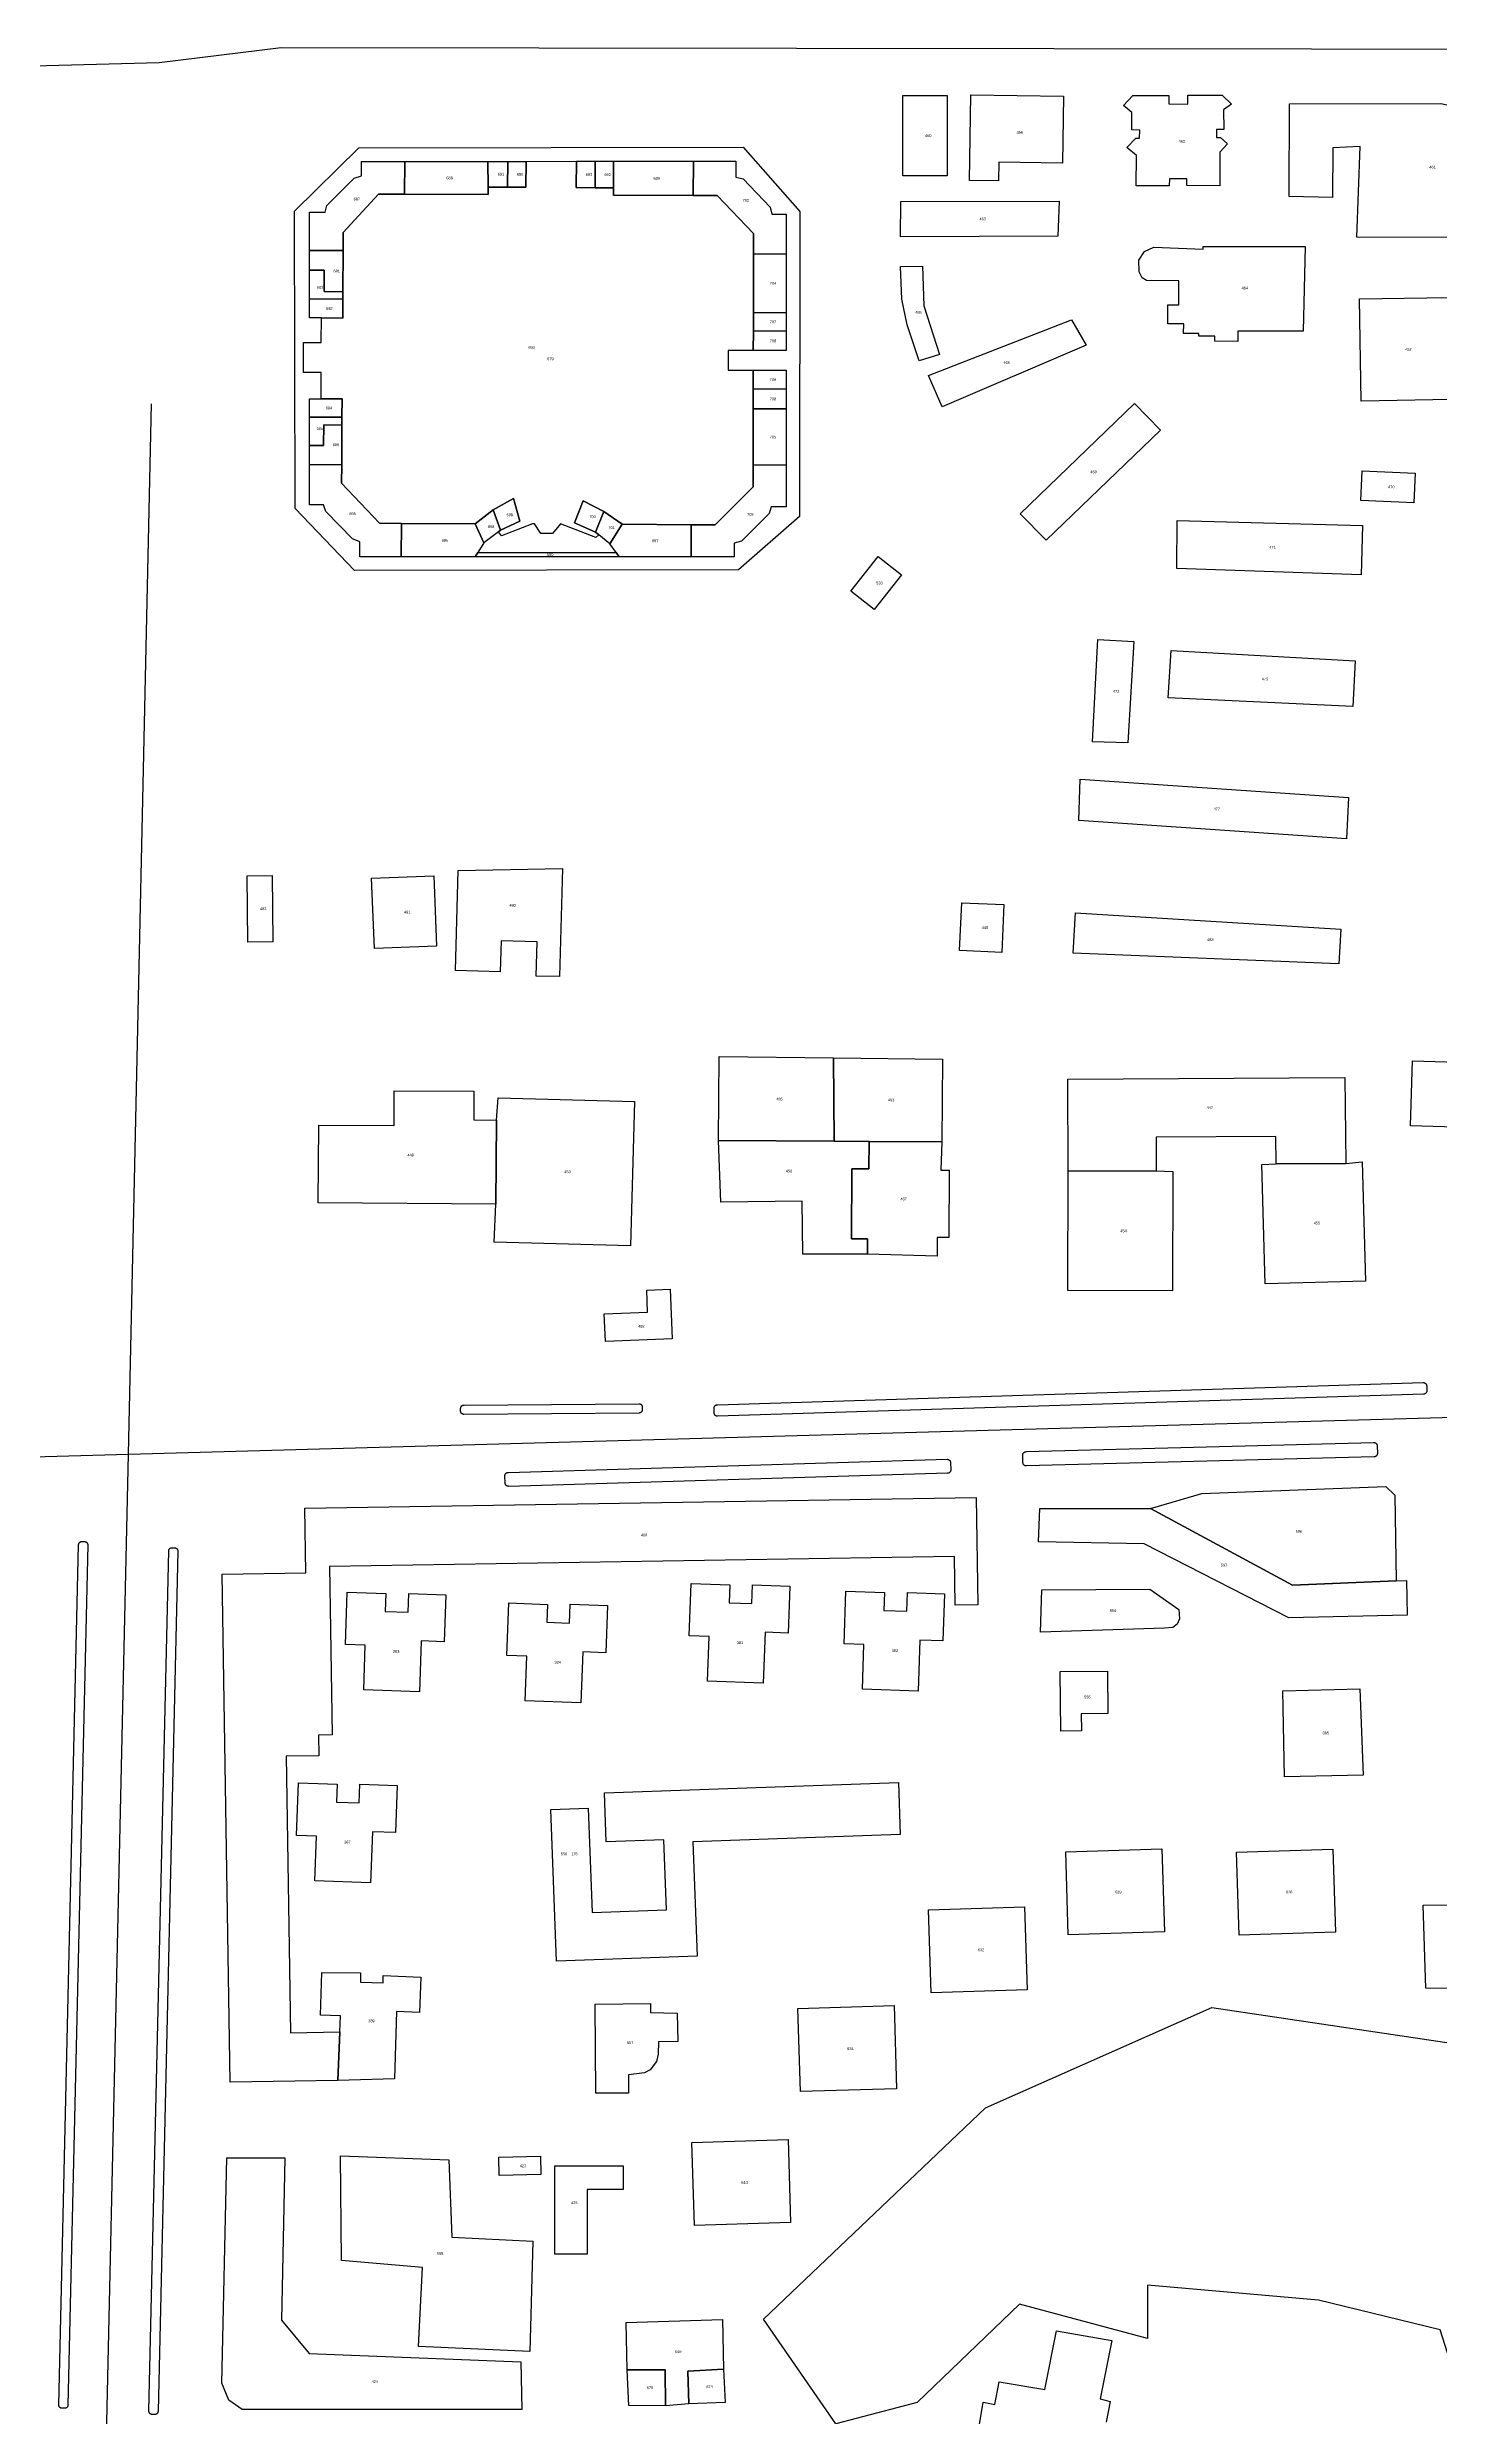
# Model space of a CAD drawing. Header units: inches. Extents: x 446772 to 450278, y 4426030 to 4428716.
# Drawn here: x 449409 to 449834, y 4427070 to 4427792 of the extents above; entities that cross this region are included whole.
import ezdxf

# ---------------------------------------------------------------- set-up
doc = ezdxf.new("R2010")
doc.units = ezdxf.units.IN
doc.header["$MEASUREMENT"] = 0
for name, color, linetype in [('BuildingCreator', 10, 'Continuous'), ('BuildingCreatorAnno', 10, 'Continuous'), ('GreenBelt3D', 10, 'Continuous'), ('Road3D', 10, 'Continuous'), ('SanDianShu02', 10, 'Continuous')]:
    doc.layers.add(name, color=color, linetype=linetype)

msp = doc.modelspace()

# ---------------------------------------------------------------- linework, layer by layer
at = {"layer": 'BuildingCreator'}
for points in [[(449670.1, 4427753.13), (449670.1, 4427777.57), (449683.55, 4427777.56), (449683.54, 4427753.13)], [(449718.68, 4427756.95), (449699.36, 4427757.25), (449699.27, 4427751.54), (449690.37, 4427751.68), (449690.79, 4427777.77), (449719.01, 4427777.32)], [(449767.81, 4427773.21), (449767.85, 4427767.21), (449765.63, 4427767.23), (449765.62, 4427764.79), (449766.9, 4427764.78), (449769.02, 4427762.88), (449766.69, 4427760.34), (449766.63, 4427750.02), (449756.56, 4427750.2), (449756.57, 4427752.19), (449751.28, 4427752.23), (449751.26, 4427750.01), (449741.19, 4427750.08), (449741.25, 4427759.29), (449738.28, 4427761.75), (449741.03, 4427764.62), (449742.23, 4427764.61), (449742.25, 4427767.05), (449739.86, 4427767.07), (449739.89, 4427772.4), (449737.26, 4427774.52), (449740.18, 4427777.61), (449751.11, 4427777.54), (449751.09, 4427774.99), (449756.89, 4427774.95), (449756.91, 4427777.72), (449767.41, 4427777.65), (449770.21, 4427774.97)], [(449851.5, 4427759.73), (449851.83, 4427757.95), (449852.01, 4427734.31), (449808.4, 4427734.38), (449809.36, 4427762.02), (449801.07, 4427761.63), (449800.97, 4427746.53), (449787.75, 4427746.84), (449787.85, 4427775.04), (449834.02, 4427775.17), (449838.62, 4427774.14), (449841.51, 4427772.01), (449846.68, 4427767.09), (449849.98, 4427762.85)], [(449621.43, 4427761.83), (449638.66, 4427742.23), (449638.58, 4427649.31), (449620.01, 4427633.04), (449503.05, 4427632.86), (449484.91, 4427651.76), (449484.78, 4427742.3), (449504.29, 4427761.66)], [(449581.9, 4427747.21), (449606.25, 4427747.12), (449613.49, 4427747.09), (449624.62, 4427735.48), (449624.6, 4427729.32), (449624.55, 4427711.45), (449624.53, 4427705.86), (449624.51, 4427699.84), (449616.88, 4427699.84), (449616.88, 4427693.89), (449624.48, 4427693.89), (449624.49, 4427688.15), (449624.49, 4427682.1), (449624.5, 4427664.98), (449624.5, 4427658.36), (449612.94, 4427646.71), (449605.64, 4427646.78), (449584.56, 4427646.97), (449579.02, 4427650.83), (449572.71, 4427654.09), (449570.09, 4427647.36), (449576.4, 4427644.49), (449577.51, 4427643.69), (449576.54, 4427642.88), (449565.79, 4427647.09), (449563.39, 4427644.11), (449559.75, 4427644.11), (449557.89, 4427647.09), (449557.22, 4427647.09), (449547.81, 4427643.37), (449546.88, 4427644.59), (449547.54, 4427645.09), (449553.38, 4427647.82), (449551.42, 4427654.78), (449545.31, 4427651.31), (449539.77, 4427647.01), (449517.34, 4427647.19), (449510.68, 4427647.24), (449499.1, 4427659.42), (449499.13, 4427665.03), (449499.18, 4427677.11), (449499.19, 4427679.54), (449499.22, 4427685.18), (449492.91, 4427685.19), (449492.85, 4427693.14), (449487.49, 4427693.14), (449487.49, 4427702.31), (449492.85, 4427702.31), (449492.92, 4427709.82), (449499.45, 4427709.69), (449499.47, 4427715.5), (449499.48, 4427717.77), (449499.52, 4427730.32), (449499.54, 4427735.86), (449510.36, 4427747.52), (449518.27, 4427747.49), (449543.7, 4427747.38), (449543.7, 4427749.68), (449549.66, 4427749.64), (449555.25, 4427749.6), (449555.3, 4427757.51), (449570.65, 4427757.52), (449570.59, 4427749.5), (449576.33, 4427749.46), (449581.92, 4427749.42)], [(449489.31, 4427742.03), (449494.11, 4427742.01), (449494.55, 4427744.08), (449502.87, 4427752.4), (449505.19, 4427753.14), (449505.17, 4427757.51), (449518.34, 4427757.51), (449518.27, 4427747.49), (449510.36, 4427747.52), (449499.54, 4427735.86), (449499.52, 4427730.32), (449489.31, 4427730.39)], [(449543.67, 4427757.51), (449543.7, 4427749.68), (449543.7, 4427747.38), (449518.27, 4427747.49), (449518.34, 4427757.51)], [(449549.71, 4427757.51), (449549.66, 4427749.64), (449543.7, 4427749.68), (449543.67, 4427757.51)], [(449555.3, 4427757.51), (449555.25, 4427749.6), (449549.66, 4427749.64), (449549.71, 4427757.51)], [(449576.38, 4427757.52), (449576.33, 4427749.46), (449570.59, 4427749.5), (449570.65, 4427757.52)], [(449581.97, 4427757.52), (449581.92, 4427749.42), (449576.33, 4427749.46), (449576.38, 4427757.52)], [(449606.32, 4427757.52), (449606.25, 4427747.12), (449581.9, 4427747.21), (449581.92, 4427749.42), (449581.97, 4427757.52)], [(449619.17, 4427757.52), (449619.17, 4427752.65), (449621.41, 4427752.14), (449629.69, 4427743.5), (449630.19, 4427741.38), (449634.55, 4427741.39), (449634.55, 4427729.25), (449624.6, 4427729.32), (449624.62, 4427735.48), (449613.49, 4427747.09), (449606.25, 4427747.12), (449606.32, 4427757.52)], [(449669.33, 4427734.47), (449669.42, 4427745.3), (449717.73, 4427745.42), (449717.27, 4427734.73)], [(449489.31, 4427730.39), (449499.52, 4427730.32), (449499.48, 4427717.77), (449493.78, 4427717.81), (449493.74, 4427724.38), (449489.31, 4427724.36)], [(449634.55, 4427711.38), (449624.55, 4427711.45), (449624.6, 4427729.32), (449634.55, 4427729.25)], [(449675.03, 4427696.75), (449671.35, 4427707.7), (449669.79, 4427715.56), (449669.35, 4427725.47), (449676.05, 4427725.62), (449676.49, 4427713.52), (449681.26, 4427698.65)], [(449792.08, 4427705.74), (449772.11, 4427705.77), (449772.09, 4427702.66), (449765.09, 4427702.71), (449765.1, 4427704.26), (449760.24, 4427704.29), (449760.24, 4427705.07), (449755.55, 4427705.1), (449755.65, 4427707.99), (449750.79, 4427708.02), (449750.83, 4427713.79), (449754.15, 4427713.77), (449754.2, 4427721.1), (449744.3, 4427721.16), (449743.03, 4427722.06), (449742.1, 4427723.84), (449741.96, 4427727.4), (449743.68, 4427730.05), (449746.59, 4427731.36), (449761.61, 4427730.7), (449761.61, 4427731.59), (449792.68, 4427731.6)], [(449489.31, 4427724.36), (449493.74, 4427724.38), (449493.78, 4427717.81), (449499.48, 4427717.77), (449499.47, 4427715.5), (449489.31, 4427715.57)], [(449489.31, 4427709.81), (449489.31, 4427715.57), (449499.47, 4427715.5), (449499.45, 4427709.69), (449492.92, 4427709.82)], [(449634.55, 4427705.79), (449624.53, 4427705.86), (449624.55, 4427711.45), (449634.55, 4427711.38)], [(449809.71, 4427684.47), (449809.21, 4427715.57), (449836.54, 4427716), (449837.03, 4427684.9)], [(449634.55, 4427699.84), (449624.51, 4427699.84), (449624.53, 4427705.86), (449634.55, 4427705.79)], [(449682.08, 4427682.73), (449677.89, 4427692.22), (449721.48, 4427709.23), (449725.94, 4427701.53)], [(449624.48, 4427693.89), (449634.55, 4427693.89), (449634.55, 4427688.08), (449624.49, 4427688.15)], [(449489.31, 4427685.19), (449492.91, 4427685.19), (449499.22, 4427685.18), (449499.19, 4427679.54), (449489.31, 4427679.6)], [(449624.49, 4427688.15), (449634.55, 4427688.08), (449634.55, 4427682.11), (449624.49, 4427682.1)], [(449713.79, 4427642.09), (449705.82, 4427650.14), (449740.7, 4427683.76), (449748.58, 4427675.6)], [(449489.31, 4427679.6), (449499.19, 4427679.54), (449499.18, 4427677.11), (449493.65, 4427677.24), (449493.61, 4427670.97), (449489.31, 4427670.95)], [(449489.31, 4427670.95), (449493.61, 4427670.97), (449493.65, 4427677.24), (449499.18, 4427677.11), (449499.13, 4427665.03), (449489.31, 4427665.14)], [(449624.49, 4427682.1), (449634.55, 4427682.11), (449634.54, 4427664.99), (449624.5, 4427664.98)], [(449504.68, 4427641.62), (449502.44, 4427642.45), (449494.3, 4427650.8), (449493.55, 4427652.88), (449489.31, 4427652.88), (449489.31, 4427665.14), (449499.13, 4427665.03), (449499.1, 4427659.42), (449510.68, 4427647.24), (449517.34, 4427647.19), (449517.27, 4427637.01), (449504.68, 4427637.01)], [(449612.94, 4427646.71), (449624.5, 4427658.36), (449624.5, 4427664.98), (449634.54, 4427664.99), (449634.54, 4427652.26), (449630, 4427652.26), (449629.34, 4427650.17), (449620.95, 4427641.78), (449618.67, 4427641.13), (449618.67, 4427637.02), (449605.58, 4427637.02), (449605.64, 4427646.78)], [(449825.77, 4427653.46), (449809.63, 4427654.18), (449810.03, 4427663.19), (449826.17, 4427662.46)], [(449551.42, 4427654.78), (449553.38, 4427647.82), (449547.54, 4427645.09), (449545.31, 4427651.31)], [(449570.09, 4427647.36), (449572.71, 4427654.09), (449579.02, 4427650.83), (449576.4, 4427644.49)], [(449539.77, 4427647.01), (449542.47, 4427641.29), (449540.58, 4427638.36), (449539.77, 4427637.02), (449517.27, 4427637.01), (449517.34, 4427647.19)], [(449545.31, 4427651.31), (449547.54, 4427645.09), (449546.88, 4427644.59), (449542.47, 4427641.29), (449539.77, 4427647.01)], [(449576.4, 4427644.49), (449579.02, 4427650.83), (449584.56, 4427646.97), (449580.86, 4427640.96), (449577.51, 4427643.69)], [(449605.64, 4427646.78), (449605.58, 4427637.02), (449583.7, 4427637.02), (449582.71, 4427638.36), (449580.86, 4427640.96), (449584.56, 4427646.97)], [(449809.68, 4427631.48), (449753.53, 4427633.41), (449753.63, 4427648.06), (449810.12, 4427646.57)], [(449582.71, 4427638.36), (449583.7, 4427637.02), (449539.77, 4427637.02), (449540.58, 4427638.36)], [(449661.37, 4427620.96), (449654.28, 4427626.53), (449662.55, 4427637.08), (449669.65, 4427631.52)], [(449738.66, 4427580.34), (449727.83, 4427580.64), (449729.49, 4427611.82), (449740.41, 4427611.19)], [(449807.19, 4427591.42), (449750.88, 4427594.02), (449751.83, 4427608.45), (449807.88, 4427605.29)], [(449805.21, 4427551.03), (449723.74, 4427556.69), (449724.08, 4427569.23), (449805.81, 4427563.68)], [(449470.51, 4427519.63), (449470.27, 4427539.83), (449477.95, 4427539.92), (449478.19, 4427519.72)], [(449509.08, 4427517.68), (449508.24, 4427539.07), (449527.14, 4427539.8), (449527.97, 4427518.41)], [(449565.49, 4427509.09), (449558.37, 4427509.27), (449558.64, 4427519.69), (449547.68, 4427519.98), (449547.44, 4427510.56), (449533.83, 4427510.91), (449534.62, 4427541.42), (449566.34, 4427542.04)], [(449700.24, 4427516.48), (449687.38, 4427517.04), (449688.01, 4427531.6), (449700.87, 4427531.05)], [(449802.91, 4427512.97), (449722.02, 4427516.19), (449722.7, 4427528.5), (449803.48, 4427523.51)], [(449649.11, 4427458.96), (449613.92, 4427459.19), (449614.1, 4427484.77), (449648.95, 4427484.34)], [(449648.95, 4427484.34), (449682.12, 4427483.93), (449681.95, 4427458.74), (449659.78, 4427458.89), (449649.11, 4427458.96)], [(449872.98, 4427462.21), (449824.78, 4427463.61), (449825.35, 4427483.38), (449873.55, 4427481.99)], [(449546.11, 4427439.76), (449491.97, 4427440.12), (449492.13, 4427463.87), (449515.08, 4427463.72), (449515.15, 4427474.3), (449539.39, 4427474.14), (449539.33, 4427465.41), (449546.28, 4427465.36)], [(449783.86, 4427452.02), (449783.71, 4427460.37), (449747.23, 4427460.15), (449747.29, 4427449.95), (449720.49, 4427449.79), (449720.32, 4427477.8), (449804.76, 4427478.31), (449805.02, 4427452.15)], [(449546.28, 4427465.36), (449546.79, 4427472.18), (449588.33, 4427471.06), (449587.14, 4427427.07), (449545.6, 4427428.19), (449546.11, 4427439.76)], [(449639.43, 4427440.65), (449614.64, 4427440.32), (449613.92, 4427459.19), (449649.11, 4427458.96), (449659.78, 4427458.89), (449659.7, 4427450.52), (449654.58, 4427450.55), (449654.43, 4427429.24), (449659.3, 4427429.21), (449659.34, 4427424.53), (449639.64, 4427424.5)], [(449681.66, 4427450.12), (449684.19, 4427450.13), (449684.06, 4427429.6), (449680.56, 4427429.62), (449680.52, 4427423.96), (449659.34, 4427424.53), (449659.3, 4427429.21), (449654.43, 4427429.24), (449654.58, 4427450.55), (449659.7, 4427450.52), (449659.78, 4427458.89), (449681.95, 4427458.74)], [(449805.02, 4427452.15), (449810.06, 4427452.67), (449811.08, 4427416.29), (449780.45, 4427415.43), (449779.43, 4427451.81), (449783.86, 4427452.02)], [(449747.29, 4427449.95), (449752.35, 4427449.66), (449752.19, 4427413.31), (449720.34, 4427413.45), (449720.49, 4427449.79)], [(449579.45, 4427397.89), (449579.13, 4427406.29), (449592.32, 4427406.8), (449592.06, 4427413.56), (449599.19, 4427413.84), (449599.78, 4427398.68)], [(449462.66, 4427327.02), (449488.15, 4427327.43), (449487.84, 4427347.16), (449692.42, 4427350.42), (449692.94, 4427317.7), (449686.07, 4427317.59), (449685.84, 4427332.36), (449495.39, 4427329.33), (449496.21, 4427278.06), (449492.07, 4427277.99), (449492.17, 4427271.67), (449482.17, 4427271.51), (449483.51, 4427187.3), (449498.57, 4427187.54), (449497.99, 4427172.7), (449465.11, 4427172.18)], [(449788.78, 4427323.64), (449745.55, 4427347.07), (449761.21, 4427351.56), (449817.25, 4427353.7), (449819.98, 4427351.1), (449820.41, 4427324.97)], [(449823.49, 4427325.11), (449823.75, 4427314.57), (449787.64, 4427313.71), (449743.62, 4427336.29), (449711.41, 4427336.85), (449711.86, 4427347.01), (449745.55, 4427347.07), (449788.78, 4427323.64), (449820.41, 4427324.97)], [(449519.32, 4427315.42), (449519.53, 4427321.15), (449530.88, 4427320.75), (449530.36, 4427306.4), (449523.36, 4427306.65), (449522.8, 4427291.12), (449505.83, 4427291.72), (449506.31, 4427305.33), (449500.25, 4427305.55), (449500.82, 4427321.54), (449512.6, 4427321.12), (449512.4, 4427315.67)], [(449624.06, 4427318.07), (449624.27, 4427323.81), (449635.62, 4427323.4), (449635.11, 4427309.05), (449628.1, 4427309.3), (449627.54, 4427293.77), (449610.57, 4427294.38), (449611.06, 4427307.99), (449605, 4427308.2), (449605.57, 4427324.2), (449617.34, 4427323.78), (449617.14, 4427318.32)], [(449671.25, 4427315.69), (449671.45, 4427321.43), (449682.8, 4427321.02), (449682.29, 4427306.67), (449675.28, 4427306.92), (449674.73, 4427291.39), (449657.75, 4427292), (449658.24, 4427305.61), (449652.18, 4427305.83), (449652.75, 4427321.82), (449664.52, 4427321.4), (449664.33, 4427315.94)], [(449712.03, 4427309.32), (449712.4, 4427322.24), (449745.35, 4427322.45), (449754.17, 4427316.25), (449754.34, 4427313.36), (449753.68, 4427311.8), (449752.36, 4427310.8), (449749.8, 4427310.56)], [(449568.53, 4427312.11), (449568.73, 4427317.84), (449580.08, 4427317.43), (449579.57, 4427303.09), (449572.56, 4427303.34), (449572.01, 4427287.8), (449555.03, 4427288.41), (449555.52, 4427302.02), (449549.46, 4427302.24), (449550.03, 4427318.23), (449561.8, 4427317.81), (449561.61, 4427312.35)], [(449718.21, 4427279.19), (449718.04, 4427297.35), (449732.43, 4427297.48), (449732.54, 4427284.55), (449724.43, 4427284.47), (449724.48, 4427279.24)], [(449786.34, 4427265.22), (449785.87, 4427291.49), (449809.35, 4427292.11), (449810.28, 4427265.8)], [(449606.14, 4427245.41), (449607.4, 4427210.59), (449564.53, 4427209.05), (449562.87, 4427255.26), (449574.24, 4427255.67), (449575.38, 4427223.95), (449598.04, 4427224.76), (449597.27, 4427246.07), (449579.73, 4427245.43), (449579.2, 4427260.36), (449668.73, 4427263.58), (449669.3, 4427247.68)], [(449606.14, 4427245.41), (449607.4, 4427210.59), (449564.53, 4427209.05), (449562.87, 4427255.26), (449574.24, 4427255.67), (449575.38, 4427223.95), (449598.04, 4427224.76), (449597.27, 4427246.07), (449579.73, 4427245.43), (449579.2, 4427260.36), (449668.73, 4427263.58), (449669.3, 4427247.68)], [(449504.45, 4427257.3), (449504.66, 4427263.04), (449516.01, 4427262.63), (449515.49, 4427248.28), (449508.48, 4427248.53), (449507.93, 4427233), (449490.96, 4427233.6), (449491.44, 4427247.22), (449485.38, 4427247.43), (449485.95, 4427263.42), (449497.73, 4427263.01), (449497.53, 4427257.55)], [(449720.48, 4427217.09), (449719.7, 4427242.39), (449749.01, 4427243.29), (449749.79, 4427217.99)], [(449772.55, 4427217.04), (449771.78, 4427242.34), (449801.08, 4427243.24), (449801.86, 4427217.94)], [(449678.66, 4427199.45), (449677.88, 4427224.76), (449707.19, 4427225.66), (449707.97, 4427200.35)], [(449856.4, 4427200.69), (449829.38, 4427200.85), (449828.6, 4427226.16), (449855.59, 4427226.43)], [(449511.77, 4427202.48), (449511.78, 4427204.71), (449523.28, 4427204.19), (449522.81, 4427193.46), (449515.8, 4427193.71), (449515.16, 4427173.2), (449497.99, 4427172.7), (449498.57, 4427187.54), (449498.76, 4427192.39), (449492.7, 4427192.61), (449493.09, 4427205.63), (449504.85, 4427205.5), (449504.85, 4427202.73)], [(449576.51, 4427168.86), (449576.3, 4427196), (449593.22, 4427196.21), (449593.22, 4427193.48), (449601.31, 4427193.27), (449601.52, 4427184.64), (449595.63, 4427184.54), (449595.53, 4427180.75), (449595, 4427178.54), (449593.11, 4427176.01), (449591.33, 4427175.07), (449586.49, 4427174.44), (449586.49, 4427168.86)], [(449638.87, 4427169.34), (449638.09, 4427194.64), (449667.4, 4427195.55), (449668.18, 4427170.24)], [(449468.78, 4427072.51), (449464.77, 4427075.29), (449462.61, 4427080.54), (449464.15, 4427149.14), (449481.75, 4427149.14), (449480.82, 4427099.7), (449489.16, 4427089.51), (449553.68, 4427087.04), (449553.99, 4427072.52)], [(449556.46, 4427090.13), (449522.5, 4427091.67), (449523.73, 4427115.77), (449499.04, 4427117.93), (449498.73, 4427149.76), (449531.76, 4427148.53), (449532.69, 4427125.04), (449557.38, 4427123.81)], [(449547.11, 4427143.74), (449546.98, 4427149.4), (449559.67, 4427149.7), (449559.8, 4427144.04)], [(449606.59, 4427128.55), (449605.81, 4427153.86), (449635.12, 4427154.76), (449635.9, 4427129.45)], [(449573.94, 4427119.79), (449564.06, 4427119.79), (449564.06, 4427146.72), (449584.87, 4427146.72), (449584.87, 4427139.56), (449573.94, 4427139.56)], [(449604.59, 4427084.19), (449604.86, 4427074.25), (449597.82, 4427073.56), (449597.69, 4427084.6), (449586.09, 4427084.6), (449585.82, 4427098.98), (449615.13, 4427099.88), (449615.49, 4427084.74)], [(449586.6, 4427073.67), (449586.09, 4427084.6), (449597.69, 4427084.6), (449597.82, 4427073.56)], [(449604.59, 4427084.19), (449615.49, 4427084.74), (449615.91, 4427074.58), (449604.86, 4427074.25)]]:
    msp.add_lwpolyline(points, close=True, dxfattribs=at)
msp.add_lwpolyline([(449692.15, 4427059.95), (449694.56, 4427074.69), (449698.14, 4427074), (449699.46, 4427080.88), (449713.36, 4427078.56), (449716.89, 4427096.41), (449733.78, 4427093.52), (449730.24, 4427075.78), (449733.2, 4427074.97), (449732.07, 4427068.67)], dxfattribs=at)
at = {"layer": 'GreenBelt3D'}
for points in [[(449828.74, 4427381.88, 50), (449613.64, 4427375.13, 50), (449613.56, 4427375.13, 50), (449613.47, 4427375.14, 50), (449613.38, 4427375.16, 50), (449613.3, 4427375.18, 50), (449613.21, 4427375.21, 50), (449613.13, 4427375.25, 50), (449613.06, 4427375.3, 50), (449612.98, 4427375.35, 50), (449612.92, 4427375.41, 50), (449612.85, 4427375.48, 50), (449612.8, 4427375.55, 50), (449612.75, 4427375.62, 50), (449612.71, 4427375.7, 50), (449612.67, 4427375.78, 50), (449612.64, 4427375.87, 50), (449612.62, 4427375.96, 50), (449612.61, 4427376.04, 50), (449612.61, 4427376.1, 50), (449612.56, 4427377.54, 50), (449612.56, 4427377.6, 50), (449612.56, 4427377.63, 50), (449612.56, 4427377.72, 50), (449612.58, 4427377.81, 50), (449612.6, 4427377.9, 50), (449612.62, 4427377.98, 50), (449612.66, 4427378.07, 50), (449612.7, 4427378.15, 50), (449612.75, 4427378.22, 50), (449612.81, 4427378.29, 50), (449612.87, 4427378.36, 50), (449612.94, 4427378.41, 50), (449613.01, 4427378.47, 50), (449613.09, 4427378.51, 50), (449613.17, 4427378.55, 50), (449613.25, 4427378.58, 50), (449613.34, 4427378.61, 50), (449613.42, 4427378.62, 50), (449613.51, 4427378.63, 50), (449613.53, 4427378.63, 50), (449613.6, 4427378.63, 50), (449828.63, 4427385.38, 50), (449828.71, 4427385.38, 50), (449828.8, 4427385.37, 50), (449828.89, 4427385.35, 50), (449828.97, 4427385.33, 50), (449829.06, 4427385.3, 50), (449829.14, 4427385.26, 50), (449829.22, 4427385.21, 50), (449829.29, 4427385.16, 50), (449829.36, 4427385.1, 50), (449829.42, 4427385.04, 50), (449829.47, 4427384.97, 50), (449829.52, 4427384.89, 50), (449829.57, 4427384.81, 50), (449829.6, 4427384.73, 50), (449829.63, 4427384.65, 50), (449829.65, 4427384.56, 50), (449829.66, 4427384.47, 50), (449829.67, 4427384.41, 50), (449829.71, 4427382.91, 50), (449829.71, 4427382.88, 50), (449829.71, 4427382.79, 50), (449829.7, 4427382.7, 50), (449829.68, 4427382.61, 50), (449829.65, 4427382.53, 50), (449829.61, 4427382.45, 50), (449829.57, 4427382.37, 50), (449829.52, 4427382.29, 50), (449829.47, 4427382.22, 50), (449829.4, 4427382.16, 50), (449829.34, 4427382.1, 50), (449829.26, 4427382.05, 50), (449829.19, 4427382, 50), (449829.11, 4427381.96, 50), (449829.02, 4427381.93, 50), (449828.94, 4427381.91, 50), (449828.85, 4427381.89, 50), (449828.76, 4427381.88, 50)], [(449589.71, 4427376.12, 50), (449536.37, 4427375.7, 50), (449536.31, 4427375.7, 50), (449536.23, 4427375.71, 50), (449536.14, 4427375.73, 50), (449536.05, 4427375.75, 50), (449535.97, 4427375.78, 50), (449535.89, 4427375.82, 50), (449535.81, 4427375.87, 50), (449535.74, 4427375.92, 50), (449535.67, 4427375.98, 50), (449535.61, 4427376.04, 50), (449535.55, 4427376.11, 50), (449535.5, 4427376.19, 50), (449535.46, 4427376.27, 50), (449535.42, 4427376.35, 50), (449535.4, 4427376.43, 50), (449535.38, 4427376.52, 50), (449535.36, 4427376.61, 50), (449535.36, 4427376.69, 50), (449535.35, 4427377.53, 50), (449535.35, 4427377.53, 50), (449535.36, 4427377.62, 50), (449535.37, 4427377.71, 50), (449535.39, 4427377.8, 50), (449535.42, 4427377.88, 50), (449535.45, 4427377.97, 50), (449535.49, 4427378.05, 50), (449535.54, 4427378.12, 50), (449535.6, 4427378.19, 50), (449535.66, 4427378.26, 50), (449535.73, 4427378.32, 50), (449535.8, 4427378.37, 50), (449535.88, 4427378.41, 50), (449535.96, 4427378.45, 50), (449536.04, 4427378.48, 50), (449536.13, 4427378.51, 50), (449536.22, 4427378.52, 50), (449536.31, 4427378.53, 50), (449536.35, 4427378.53, 50), (449536.4, 4427378.53, 50), (449589.69, 4427378.96, 50), (449589.74, 4427378.96, 50), (449589.83, 4427378.95, 50), (449589.92, 4427378.93, 50), (449590, 4427378.91, 50), (449590.09, 4427378.88, 50), (449590.17, 4427378.84, 50), (449590.24, 4427378.79, 50), (449590.32, 4427378.74, 50), (449590.38, 4427378.68, 50), (449590.45, 4427378.61, 50), (449590.5, 4427378.54, 50), (449590.55, 4427378.47, 50), (449590.59, 4427378.39, 50), (449590.63, 4427378.31, 50), (449590.66, 4427378.22, 50), (449590.68, 4427378.14, 50), (449590.69, 4427378.05, 50), (449590.69, 4427377.96, 50), (449590.7, 4427377.13, 50), (449590.7, 4427377.12, 50), (449590.7, 4427377.03, 50), (449590.68, 4427376.95, 50), (449590.66, 4427376.86, 50), (449590.64, 4427376.77, 50), (449590.6, 4427376.69, 50), (449590.56, 4427376.61, 50), (449590.51, 4427376.54, 50), (449590.45, 4427376.47, 50), (449590.39, 4427376.4, 50), (449590.32, 4427376.34, 50), (449590.25, 4427376.29, 50), (449590.17, 4427376.24, 50), (449590.09, 4427376.2, 50), (449590.01, 4427376.17, 50), (449589.92, 4427376.15, 50), (449589.83, 4427376.13, 50), (449589.74, 4427376.12, 50)], [(449813.67, 4427362.79, 50), (449707.71, 4427360.01, 50), (449707.64, 4427360.01, 50), (449707.55, 4427360.02, 50), (449707.46, 4427360.03, 50), (449707.37, 4427360.06, 50), (449707.29, 4427360.09, 50), (449707.21, 4427360.13, 50), (449707.13, 4427360.17, 50), (449707.06, 4427360.23, 50), (449706.99, 4427360.28, 50), (449706.93, 4427360.35, 50), (449706.87, 4427360.42, 50), (449706.82, 4427360.49, 50), (449706.78, 4427360.57, 50), (449706.74, 4427360.66, 50), (449706.72, 4427360.74, 50), (449706.7, 4427360.83, 50), (449706.68, 4427360.92, 50), (449706.68, 4427360.98, 50), (449706.62, 4427363.26, 50), (449706.62, 4427363.32, 50), (449706.62, 4427363.34, 50), (449706.62, 4427363.43, 50), (449706.63, 4427363.52, 50), (449706.65, 4427363.61, 50), (449706.68, 4427363.7, 50), (449706.72, 4427363.78, 50), (449706.76, 4427363.86, 50), (449706.81, 4427363.93, 50), (449706.87, 4427364, 50), (449706.93, 4427364.07, 50), (449707, 4427364.13, 50), (449707.07, 4427364.18, 50), (449707.14, 4427364.23, 50), (449707.23, 4427364.26, 50), (449707.31, 4427364.3, 50), (449707.4, 4427364.32, 50), (449707.48, 4427364.34, 50), (449707.57, 4427364.34, 50), (449707.59, 4427364.34, 50), (449707.66, 4427364.35, 50), (449813.56, 4427367.12, 50), (449813.63, 4427367.12, 50), (449813.72, 4427367.11, 50), (449813.81, 4427367.1, 50), (449813.89, 4427367.07, 50), (449813.98, 4427367.04, 50), (449814.06, 4427367, 50), (449814.14, 4427366.96, 50), (449814.21, 4427366.9, 50), (449814.28, 4427366.85, 50), (449814.34, 4427366.78, 50), (449814.39, 4427366.71, 50), (449814.44, 4427366.64, 50), (449814.49, 4427366.56, 50), (449814.52, 4427366.47, 50), (449814.55, 4427366.39, 50), (449814.57, 4427366.3, 50), (449814.58, 4427366.21, 50), (449814.58, 4427366.15, 50), (449814.65, 4427363.81, 50), (449814.65, 4427363.79, 50), (449814.64, 4427363.7, 50), (449814.63, 4427363.61, 50), (449814.61, 4427363.52, 50), (449814.58, 4427363.43, 50), (449814.55, 4427363.35, 50), (449814.5, 4427363.27, 50), (449814.45, 4427363.2, 50), (449814.4, 4427363.13, 50), (449814.34, 4427363.06, 50), (449814.27, 4427363, 50), (449814.2, 4427362.95, 50), (449814.12, 4427362.9, 50), (449814.04, 4427362.87, 50), (449813.95, 4427362.83, 50), (449813.87, 4427362.81, 50), (449813.78, 4427362.79, 50), (449813.69, 4427362.79, 50)], [(449683.7, 4427357.74, 50), (449549.96, 4427353.77, 50), (449549.88, 4427353.77, 50), (449549.79, 4427353.78, 50), (449549.7, 4427353.79, 50), (449549.62, 4427353.82, 50), (449549.53, 4427353.85, 50), (449549.45, 4427353.89, 50), (449549.38, 4427353.93, 50), (449549.3, 4427353.99, 50), (449549.24, 4427354.04, 50), (449549.17, 4427354.11, 50), (449549.12, 4427354.18, 50), (449549.07, 4427354.25, 50), (449549.03, 4427354.33, 50), (449548.99, 4427354.42, 50), (449548.96, 4427354.5, 50), (449548.94, 4427354.59, 50), (449548.93, 4427354.68, 50), (449548.93, 4427354.74, 50), (449548.86, 4427356.95, 50), (449548.86, 4427357.01, 50), (449548.86, 4427357.04, 50), (449548.86, 4427357.13, 50), (449548.88, 4427357.22, 50), (449548.9, 4427357.31, 50), (449548.92, 4427357.39, 50), (449548.96, 4427357.47, 50), (449549, 4427357.55, 50), (449549.05, 4427357.63, 50), (449549.11, 4427357.7, 50), (449549.17, 4427357.76, 50), (449549.24, 4427357.82, 50), (449549.31, 4427357.88, 50), (449549.39, 4427357.92, 50), (449549.47, 4427357.96, 50), (449549.55, 4427357.99, 50), (449549.64, 4427358.02, 50), (449549.73, 4427358.03, 50), (449549.81, 4427358.04, 50), (449549.83, 4427358.04, 50), (449549.9, 4427358.04, 50), (449683.58, 4427362.01, 50), (449683.65, 4427362.01, 50), (449683.74, 4427362, 50), (449683.83, 4427361.98, 50), (449683.92, 4427361.96, 50), (449684, 4427361.93, 50), (449684.08, 4427361.89, 50), (449684.16, 4427361.84, 50), (449684.23, 4427361.79, 50), (449684.3, 4427361.73, 50), (449684.36, 4427361.67, 50), (449684.42, 4427361.6, 50), (449684.47, 4427361.52, 50), (449684.51, 4427361.44, 50), (449684.54, 4427361.36, 50), (449684.57, 4427361.28, 50), (449684.59, 4427361.19, 50), (449684.6, 4427361.1, 50), (449684.61, 4427361.04, 50), (449684.67, 4427358.77, 50), (449684.67, 4427358.74, 50), (449684.67, 4427358.65, 50), (449684.66, 4427358.56, 50), (449684.64, 4427358.47, 50), (449684.61, 4427358.38, 50), (449684.58, 4427358.3, 50), (449684.53, 4427358.22, 50), (449684.48, 4427358.15, 50), (449684.43, 4427358.08, 50), (449684.37, 4427358.01, 50), (449684.3, 4427357.95, 50), (449684.23, 4427357.9, 50), (449684.15, 4427357.86, 50), (449684.07, 4427357.82, 50), (449683.98, 4427357.79, 50), (449683.9, 4427357.76, 50), (449683.81, 4427357.75, 50), (449683.72, 4427357.74, 50)], [(449414.78, 4427072.84, 50), (449414.71, 4427072.84, 50), (449413.99, 4427072.86, 50), (449413.92, 4427072.86, 50), (449413.9, 4427072.86, 50), (449413.81, 4427072.87, 50), (449413.72, 4427072.88, 50), (449413.63, 4427072.91, 50), (449413.55, 4427072.94, 50), (449413.47, 4427072.98, 50), (449413.39, 4427073.02, 50), (449413.32, 4427073.07, 50), (449413.25, 4427073.13, 50), (449413.19, 4427073.2, 50), (449413.13, 4427073.27, 50), (449413.08, 4427073.34, 50), (449413.04, 4427073.42, 50), (449413.01, 4427073.51, 50), (449412.98, 4427073.59, 50), (449412.96, 4427073.68, 50), (449412.95, 4427073.77, 50), (449412.94, 4427073.86, 50), (449412.94, 4427073.88, 50), (449412.95, 4427073.95, 50), (449418.98, 4427335.98, 50), (449418.98, 4427336.04, 50), (449418.99, 4427336.13, 50), (449419.01, 4427336.22, 50), (449419.04, 4427336.3, 50), (449419.07, 4427336.39, 50), (449419.12, 4427336.47, 50), (449419.17, 4427336.54, 50), (449419.22, 4427336.61, 50), (449419.28, 4427336.68, 50), (449419.35, 4427336.74, 50), (449419.42, 4427336.79, 50), (449419.5, 4427336.83, 50), (449419.58, 4427336.87, 50), (449419.67, 4427336.9, 50), (449419.75, 4427336.93, 50), (449419.84, 4427336.94, 50), (449419.93, 4427336.95, 50), (449420, 4427336.95, 50), (449420.79, 4427336.93, 50), (449420.81, 4427336.93, 50), (449420.9, 4427336.93, 50), (449420.99, 4427336.91, 50), (449421.07, 4427336.89, 50), (449421.16, 4427336.85, 50), (449421.24, 4427336.82, 50), (449421.32, 4427336.77, 50), (449421.39, 4427336.72, 50), (449421.46, 4427336.66, 50), (449421.52, 4427336.59, 50), (449421.57, 4427336.52, 50), (449421.62, 4427336.45, 50), (449421.67, 4427336.37, 50), (449421.7, 4427336.29, 50), (449421.73, 4427336.2, 50), (449421.75, 4427336.11, 50), (449421.76, 4427336.02, 50), (449421.77, 4427335.94, 50), (449421.76, 4427335.91, 50), (449415.73, 4427073.82, 50), (449415.73, 4427073.75, 50), (449415.72, 4427073.66, 50), (449415.7, 4427073.57, 50), (449415.67, 4427073.49, 50), (449415.63, 4427073.4, 50), (449415.59, 4427073.33, 50), (449415.54, 4427073.25, 50), (449415.49, 4427073.18, 50), (449415.42, 4427073.12, 50), (449415.36, 4427073.06, 50), (449415.28, 4427073, 50), (449415.21, 4427072.96, 50), (449415.13, 4427072.92, 50), (449415.04, 4427072.89, 50), (449414.96, 4427072.86, 50), (449414.87, 4427072.85, 50)], [(449442.22, 4427070.96, 50), (449442.15, 4427070.96, 50), (449441.43, 4427070.98, 50), (449441.36, 4427070.98, 50), (449441.34, 4427070.98, 50), (449441.25, 4427070.98, 50), (449441.16, 4427071, 50), (449441.07, 4427071.02, 50), (449440.99, 4427071.06, 50), (449440.91, 4427071.1, 50), (449440.83, 4427071.14, 50), (449440.76, 4427071.19, 50), (449440.69, 4427071.25, 50), (449440.63, 4427071.32, 50), (449440.57, 4427071.39, 50), (449440.52, 4427071.46, 50), (449440.48, 4427071.54, 50), (449440.44, 4427071.62, 50), (449440.42, 4427071.71, 50), (449440.4, 4427071.8, 50), (449440.39, 4427071.89, 50), (449440.38, 4427071.98, 50), (449440.38, 4427072, 50), (449440.38, 4427072.07, 50), (449446.41, 4427334.1, 50), (449446.42, 4427334.16, 50), (449446.43, 4427334.25, 50), (449446.45, 4427334.34, 50), (449446.48, 4427334.42, 50), (449446.51, 4427334.51, 50), (449446.56, 4427334.59, 50), (449446.6, 4427334.66, 50), (449446.66, 4427334.73, 50), (449446.72, 4427334.8, 50), (449446.79, 4427334.85, 50), (449446.86, 4427334.91, 50), (449446.94, 4427334.95, 50), (449447.02, 4427334.99, 50), (449447.1, 4427335.02, 50), (449447.19, 4427335.05, 50), (449447.28, 4427335.06, 50), (449447.37, 4427335.07, 50), (449447.44, 4427335.07, 50), (449448.23, 4427335.05, 50), (449448.25, 4427335.05, 50), (449448.34, 4427335.05, 50), (449448.43, 4427335.03, 50), (449448.51, 4427335.01, 50), (449448.6, 4427334.97, 50), (449448.68, 4427334.94, 50), (449448.75, 4427334.89, 50), (449448.83, 4427334.84, 50), (449448.89, 4427334.78, 50), (449448.96, 4427334.71, 50), (449449.01, 4427334.64, 50), (449449.06, 4427334.57, 50), (449449.1, 4427334.49, 50), (449449.14, 4427334.41, 50), (449449.17, 4427334.32, 50), (449449.19, 4427334.23, 50), (449449.2, 4427334.14, 50), (449449.2, 4427334.05, 50), (449449.2, 4427334.03, 50), (449443.17, 4427071.93, 50), (449443.17, 4427071.87, 50), (449443.15, 4427071.78, 50), (449443.13, 4427071.69, 50), (449443.11, 4427071.61, 50), (449443.07, 4427071.52, 50), (449443.03, 4427071.44, 50), (449442.98, 4427071.37, 50), (449442.92, 4427071.3, 50), (449442.86, 4427071.23, 50), (449442.79, 4427071.18, 50), (449442.72, 4427071.12, 50), (449442.64, 4427071.08, 50), (449442.56, 4427071.04, 50), (449442.48, 4427071.01, 50), (449442.39, 4427070.98, 50), (449442.31, 4427070.97, 50)]]:
    msp.add_polyline3d(points, close=True, dxfattribs=at)
at = {"layer": 'Road3D'}
for p, q in [((449434.13, 4427363.54, 50), (449441.21, 4427683.67, 50)), ((449434.13, 4427363.54, 50), (450195.16, 4427384.85, 50)), ((448854.92, 4427347.31, 50), (449434.13, 4427363.54, 50)), ((449427.26, 4427053.93, 50), (449434.13, 4427363.54, 50))]:
    msp.add_line(p, q, dxfattribs=at)
for points in [[(449443.48, 4427787.63, 50), (449480.67, 4427792.23, 50), (450265.49, 4427791.23, 50)], [(448843.45, 4427724.41, 50), (448911.73, 4427727.17, 50), (449000, 4427729.69, 50), (449032.78, 4427732.72, 50), (449086.25, 4427746.34, 50), (449119.03, 4427752.89, 50), (449171.99, 4427766.01, 50), (449231.51, 4427780.63, 50), (449294.56, 4427783.66, 50), (449443.48, 4427787.63, 50)]]:
    msp.add_polyline3d(points, dxfattribs=at)
at = {"layer": 'SanDianShu02'}
msp.add_lwpolyline([(449627.58, 4427099.98), (449695.22, 4427164.38), (449764.17, 4427194.95), (449847.42, 4427182.59), (449876.04, 4427146.17), (449886.45, 4427096.73), (449885.8, 4427035.59), (449867.58, 4427000.47), (449853.27, 4427035.59), (449833.76, 4427096.73), (449796.69, 4427105.84), (449744.65, 4427110.39), (449744.65, 4427094.13), (449705.63, 4427104.54), (449674.41, 4427074.62), (449649.69, 4427068.11)], close=True, dxfattribs=at)

# ---------------------------------------------------------------- texts
at = {"layer": 'BuildingCreatorAnno', "color": 7}
for s, p in [('460', (449676.82, 4427764.93)), ('459', (449704.72, 4427765.89)), ('462', (449754.1, 4427763.17)), ('461', (449830.5, 4427755.31)), ('688', (449531, 4427752.05)), ('691', (449546.68, 4427753.17)), ('690', (449552.48, 4427753.14)), ('693', (449573.49, 4427753.07)), ('692', (449579.15, 4427753.06)), ('689', (449594.11, 4427751.92)), ('687', (449502.75, 4427745.6)), ('702', (449621.27, 4427745.2)), ('463', (449693.43, 4427739.56)), ('683', (449491.54, 4427718.72)), ('681', (449496.62, 4427723.65)), ('704', (449629.56, 4427719.93)), ('464', (449773.28, 4427718.47)), ('682', (449494.38, 4427712.24)), ('465', (449673.84, 4427711.06)), ('707', (449629.54, 4427708.19)), ('694', (449556, 4427700.39)), ('679', (449561.73, 4427696.92)), ('706', (449629.53, 4427702.4)), ('452', (449823.12, 4427699.81)), ('709', (449629.51, 4427690.58)), ('466', (449700.72, 4427695.73)), ('684', (449494.26, 4427681.96)), ('708', (449629.52, 4427684.68)), ('685', (449491.48, 4427675.66)), ('686', (449496.38, 4427670.72)), ('705', (449629.52, 4427673.12)), ('469', (449727.23, 4427662.48)), ('470', (449817.9, 4427657.9)), ('695', (449501.44, 4427649.72)), ('698', (449543.68, 4427645.76)), ('699', (449549.35, 4427649.38)), ('700', (449574.58, 4427648.79)), ('701', (449580.4, 4427645.47)), ('703', (449622.63, 4427649.52)), ('696', (449529.61, 4427641.62)), ('697', (449593.65, 4427641.47)), ('471', (449781.74, 4427639.46)), ('680', (449561.66, 4427637.27)), ('533', (449661.96, 4427628.6)), ('472', (449734.1, 4427595.58)), ('473', (449779.43, 4427599.38)), ('477', (449764.73, 4427559.73)), ('480', (449550.2, 4427530.39)), ('482', (449474.23, 4427529.35)), ('481', (449518.11, 4427528.32)), ('448', (449694.13, 4427523.62)), ('483', (449762.78, 4427519.93)), ('485', (449631.52, 4427471.37)), ('493', (449665.54, 4427471.09)), ('447', (449762.61, 4427468.72)), ('449', (449519.14, 4427454.32)), ('453', (449566.96, 4427449.2)), ('450', (449634.43, 4427449.41)), ('487', (449669.32, 4427440.9)), ('454', (449736.34, 4427431.2)), ('455', (449795.25, 4427433.56)), ('492', (449589.45, 4427402.12)), ('408', (449590.29, 4427338.5)), ('596', (449789.74, 4427339.6)), ('597', (449766.96, 4427329.33)), ('554', (449733.11, 4427315.53)), ('383', (449514.74, 4427303.06)), ('384', (449563.95, 4427299.75)), ('381', (449619.49, 4427305.71)), ('382', (449666.67, 4427303.33)), ('555', (449725.31, 4427289.16)), ('385', (449797.96, 4427278.19)), ('387', (449499.87, 4427244.94)), ('556', (449565.89, 4427241.37)), ('176', (449569.05, 4427241.37)), ('629', (449734.74, 4427229.77)), ('628', (449786.82, 4427229.72)), ('632', (449692.92, 4427212.13)), ('389', (449507.21, 4427190.48)), ('557', (449586, 4427183.83)), ('634', (449653.13, 4427182.02)), ('423', (449553.39, 4427146.3)), ('644', (449620.86, 4427141.23)), ('425', (449569, 4427135.08)), ('558', (449528.14, 4427119.61)), ('649', (449600.67, 4427089.71)), ('424', (449508.21, 4427080.52)), ('675', (449592.06, 4427078.69)), ('674', (449610.21, 4427079.01))]:
    msp.add_text(s, height=0.847, dxfattribs=at).set_placement(p)

doc.saveas('drawing.dxf')
